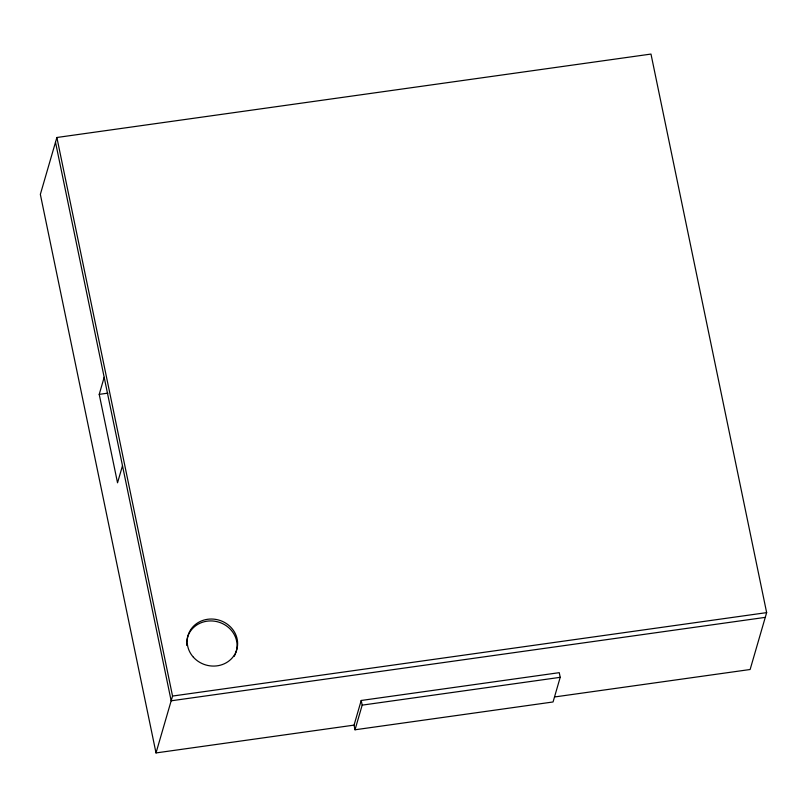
<?xml version="1.0" encoding="UTF-8"?>
<svg xmlns="http://www.w3.org/2000/svg" width="807" height="807" viewBox="0 0 807 807"><rect width="100%" height="100%" fill="white"/><g stroke="black" fill="none" stroke-linecap="round" stroke-linejoin="round"><path stroke-width="1.21" d="M554.58 696.966L750.127 669.507L766.65 612.624L650.987 54.069L56.873 137.493L40.35 194.376L156.013 752.931L354.051 725.12L361.213 700.476L559.251 672.665L560.209 677.325L553.057 701.969L355.019 729.78L354.051 725.12M122.493 465.74L117.529 482.798L99.221 394.361L104.174 377.303M156.013 752.931L172.547 696.058L56.873 137.493M355.019 729.78L362.182 705.136L361.213 700.476M99.221 394.361L107.936 393.14M172.547 696.058L766.65 612.624M765.268 617.365L171.165 700.799L55.501 142.234M362.182 705.136L560.209 677.325M235.251 654.205A25.37 23.373 16.2 0 1 234.131 656.404M186.74 645.479A25.37 23.373 16.2 0 1 186.649 643.008M186.699 641.787A25.37 23.373 16.2 0 1 216.881 621.622A25.37 23.373 16.2 0 1 235.705 653.075M193.387 657.201A25.37 23.373 16.2 0 0 236.259 651.178A25.37 23.373 16.2 0 0 207.591 619.282A25.37 23.373 16.2 0 0 193.387 657.201"/></g></svg>
